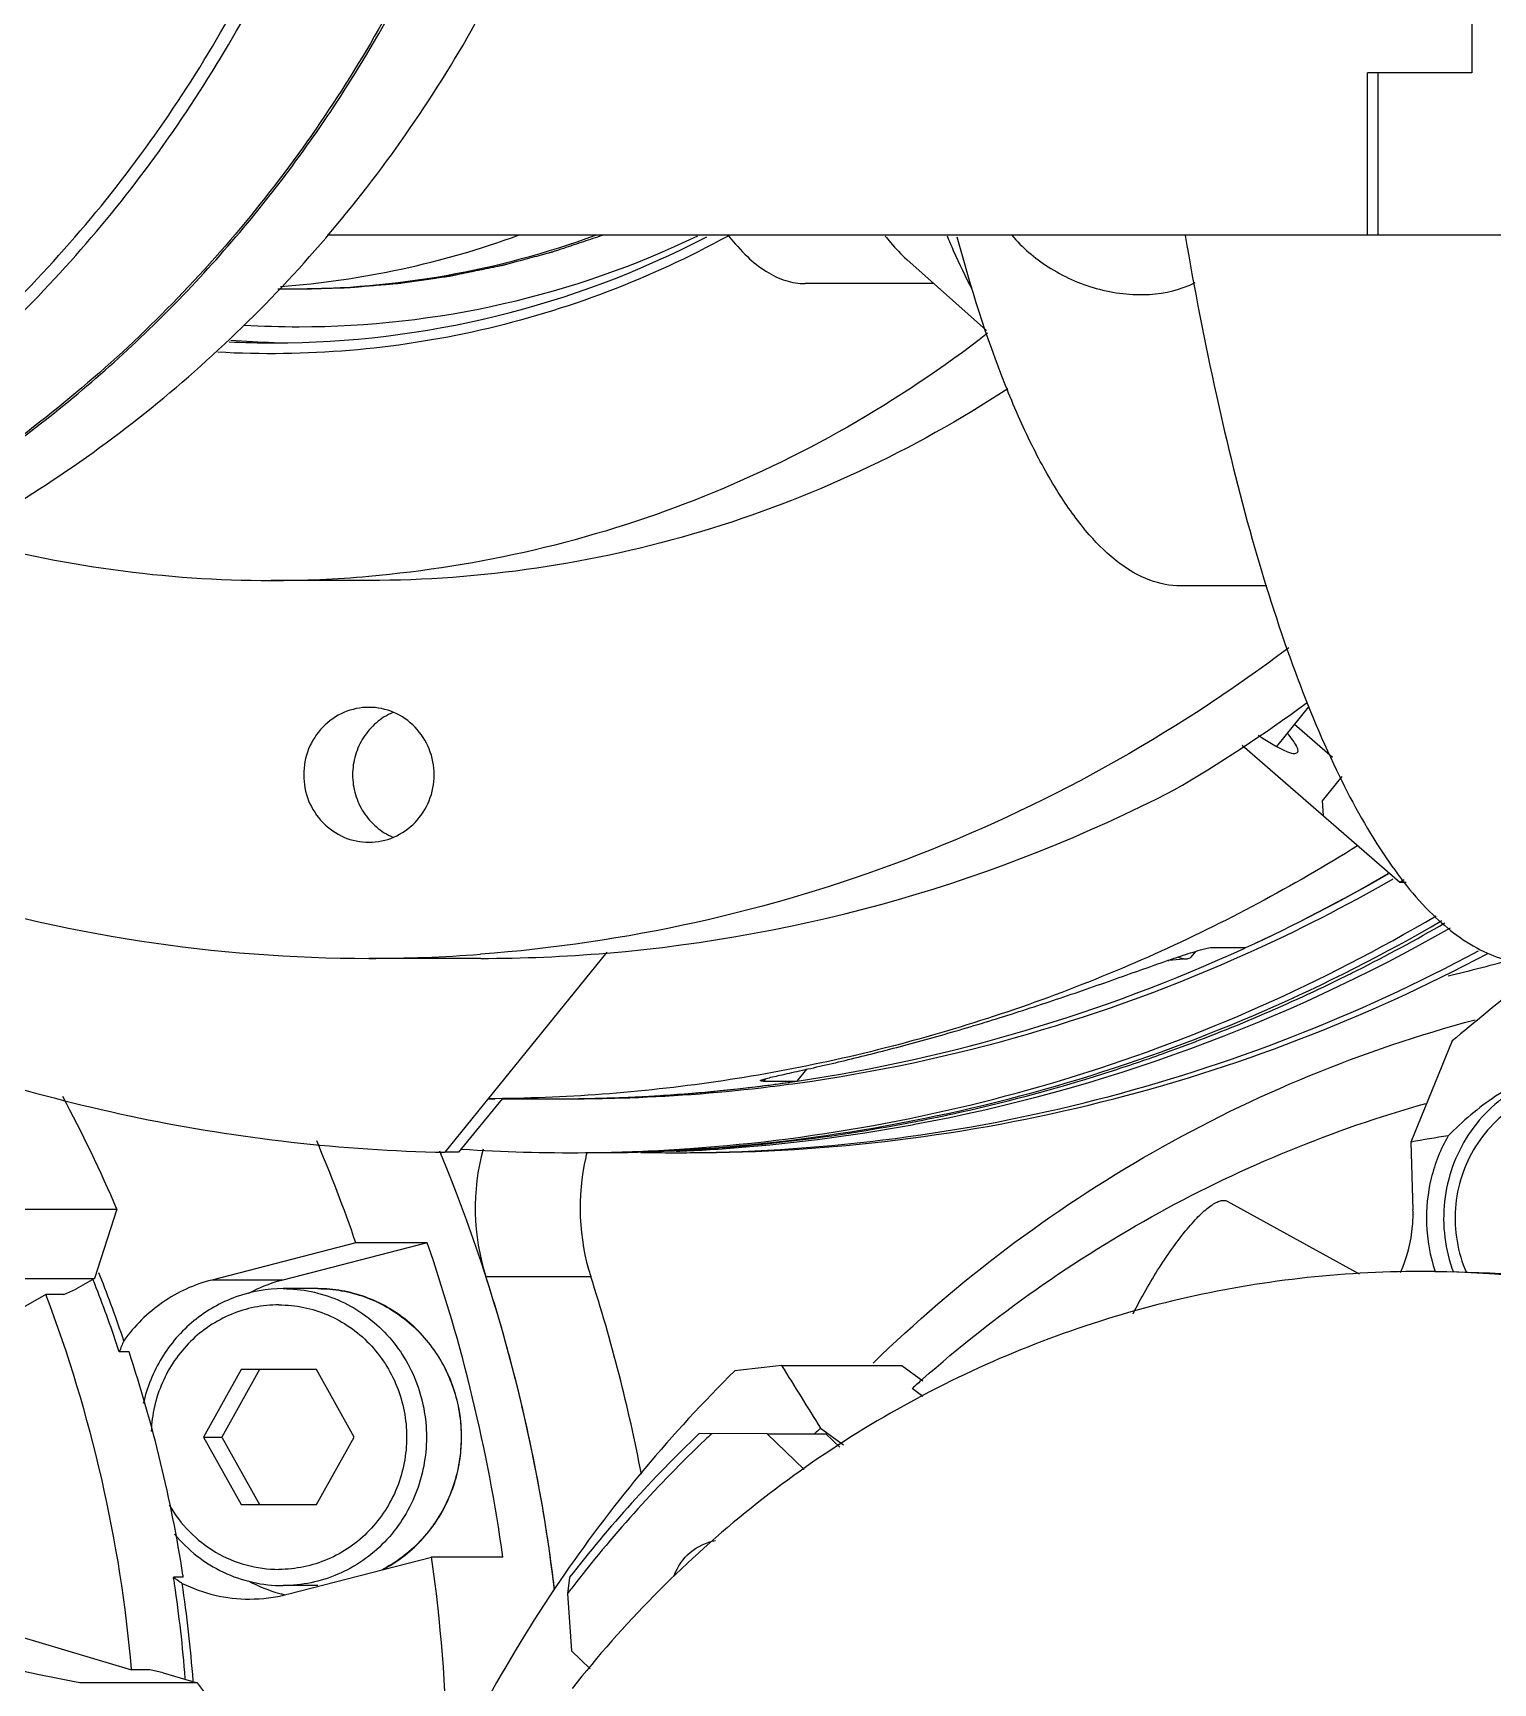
# Model space of a CAD drawing. Header units: millimetres. Extents: x 0 to 841, y 0 to 594.
# Drawn here: x 74.94 to 88.46, y 210.39 to 225.68 of the extents above; entities that cross this region are included whole.
import ezdxf

# ---------------------------------------------------------------- set-up
doc = ezdxf.new("R2010")
doc.units = ezdxf.units.MM
doc.header["$LTSCALE"] = 46.255
doc.layers.get('0').update_dxf_attribs({"linetype": 'CONTINUOUS'})
for name, color, linetype in [('APSF_BLANK_LAYER', 7, 'CONTINUOUS'), ('AXIS', 7, 'CONTINUOUS'), ('NOTE', 7, 'CONTINUOUS')]:
    doc.layers.add(name, color=color, linetype=linetype)
doc.styles.get("Standard").update_dxf_attribs({"font": 'txt', "width": 0.85})
doc.dimstyles.get("Standard").update_dxf_attribs({"dimtxt": 3.5, "dimasz": 3.5, "dimexe": 1.5, "dimexo": 1, "dimtad": 1, "dimtxsty": 'STANDARD', "dimcen": 0.09, "dimadec": 0, "dimazin": 0, "dimtol": 1, "dimtp": 0.01, "dimtm": 0.01, "dimtfac": 1, "dimtofl": 0, "dimtmove": 0, "dimatfit": 3, "dimfxl": 1, "dimtolj": 1, "dimarcsym": 0})

msp = doc.modelspace()

# ---------------------------------------------------------------- linework, layer by layer
at = {"color": 7, "linetype": 'CONTINUOUS'}
for p, q in [((88.259, 238.805), (88.259, 225.305)), ((88.259, 225.305), (87.293, 225.305)), ((87.293, 223.805), (87.293, 225.305)), ((87.389, 225.305), (87.389, 223.805)), ((77.659, 223.805), (91.6, 223.805)), ((77.204, 223.305), (77.334, 223.305)), ((86.361, 220.555), (85.563, 220.555)), ((86.748, 219.436), (86.45, 219.068)), ((86.616, 219.274), (86.97, 218.967)), ((87.591, 217.809), (86.132, 219.077)), ((87.054, 218.79), (86.872, 218.564)), ((86.872, 218.564), (86.884, 218.424)), ((87.651, 217.809), (87.591, 217.809)), ((80.249, 217.161), (78.748, 215.309)), ((85.699, 217.169), (85.656, 217.116)), ((85.856, 217.205), (86.166, 217.205)), ((86.166, 217.205), (86.15, 217.197)), ((85.448, 217.087), (85.453, 217.089)), ((85.623, 217.101), (85.452, 217.086)), ((88.078, 216.341), (87.693, 215.404)), ((81.701, 215.968), (82.012, 215.968)), ((81.971, 215.962), (81.934, 215.957)), ((81.985, 215.964), (81.971, 215.962)), ((82.012, 215.968), (81.985, 215.964)), ((82.012, 215.968), (82.101, 216.078)), ((79.28, 215.805), (78.877, 215.309)), ((79.28, 215.805), (79.862, 215.805)), ((83.077, 215.563), (83.1, 215.568)), ((78.701, 215.324), (78.713, 215.294)), ((81.019, 215.335), (80.989, 215.333)), ((87.693, 215.404), (87.714, 214.776)), ((78.877, 215.309), (78.748, 215.309)), ((74.777, 214.781), (75.713, 214.781)), ((75.713, 214.781), (75.506, 214.141)), ((77.925, 214.471), (76.59, 214.126)), ((78.585, 214.471), (77.25, 214.126)), ((78.585, 214.471), (77.925, 214.471)), ((74.37, 214.141), (75.506, 214.141)), ((75.506, 214.141), (75.332, 214.041)), ((75.557, 214.162), (75.545, 214.194)), ((77.25, 214.126), (76.59, 214.126)), ((79.129, 214.159), (80.1, 214.159)), ((75.053, 213.992), (73.989, 213.382)), ((75.221, 213.992), (75.053, 213.992)), ((75.221, 213.992), (75.332, 214.041)), ((77.572, 214.046), (77.251, 214.046)), ((75.825, 213.461), (75.734, 213.461)), ((81.868, 213.334), (82.981, 213.334)), ((82.981, 213.334), (83.175, 213.193)), ((76.863, 213.296), (76.515, 212.671)), ((77.032, 213.296), (76.683, 212.671)), ((77.56, 213.296), (76.863, 213.296)), ((77.909, 212.671), (77.56, 213.296)), ((83.078, 213.123), (83.176, 213.051)), ((82.229, 212.753), (82.44, 212.6)), ((76.515, 212.671), (76.683, 212.671)), ((76.515, 212.671), (76.863, 212.046)), ((76.683, 212.671), (77.032, 212.046)), ((77.56, 212.046), (77.909, 212.671)), ((81.735, 212.702), (81.104, 212.703)), ((81.735, 212.702), (82.278, 212.702)), ((81.735, 212.702), (82.078, 212.37)), ((82.278, 212.702), (82.406, 212.578)), ((76.863, 212.046), (77.56, 212.046)), ((77.291, 211.216), (78.626, 211.56)), ((79.286, 211.56), (78.626, 211.56)), ((76.327, 211.375), (76.237, 211.375)), ((76.238, 211.367), (76.237, 211.375)), ((79.902, 211.369), (79.886, 211.222)), ((77.572, 211.296), (77.251, 211.296)), ((79.886, 211.222), (79.923, 210.691)), ((74.267, 210.986), (75.848, 210.516)), ((79.923, 210.691), (80.094, 210.526)), ((76.016, 210.516), (75.848, 210.516)), ((76.141, 210.487), (76.016, 210.516)), ((76.141, 210.487), (76.455, 210.394)), ((76.455, 210.394), (75.368, 210.394)), ((76.455, 210.394), (76.804, 209.933))]:
    msp.add_line(p, q, dxfattribs=at)
for centre, radius, start, end in [((76.616, 231.517), 8.212, 274.2671, 290.0521), ((77.332, 231.498), 8.193, 270.015, 290.0685), ((77.166, 231.429), 8.624, 267.2389, 269.9987), ((77.142, 231.318), 10.713, 254.3043, 269.9876), ((79.064, 231.168), 14.064, 274.8363, 297.2477), ((79.687, 231.287), 15.502, 294.7076, 300.2245), ((79.682, 231.298), 15.513, 294.7071, 300.1977), ((79.823, 231.274), 15.487, 294.2625, 299.8499), ((78.931, 231.335), 16.061, 302.6291, 302.8049), ((79.899, 231.084), 15.78, 274.0652, 300.585), ((80.03, 231.078), 15.774, 273.595, 300.2682), ((80.205, 231.123), 15.822, 280.5411, 299.7685), ((79.996, 231.284), 16.002, 296.735, 300.0523), ((79.081, 231.065), 13.96, 270.0019, 274.8026), ((80.881, 231.044), 15.739, 270.518, 298.2067), ((79.765, 231.114), 15.311, 278.4379, 294.6466), ((79.902, 231.087), 15.284, 277.944, 294.2809), ((81.011, 231.04), 15.735, 270.0431, 298.0322), ((85.445, 217.171), 0.0848, 272.1498, 275.1265), ((84.697, 231.104), 14.55, 283.2811, 285.8128), ((80.05, 231.175), 15.88, 289.7836, 296.0994), ((80.019, 231.239), 15.951, 296.0984, 296.7335), ((162.996, 126.064), 117.314, 129.29382, 129.6883), ((80.077, 231.105), 15.805, 287.9209, 289.7781), ((79.791, 230.996), 15.191, 270.4949, 278.4053), ((79.793, 230.98), 15.175, 277.1326, 278.1107), ((79.92, 230.994), 15.189, 276.6502, 277.9241), ((80.097, 231.044), 15.741, 282.5527, 287.9207), ((63.351, 209.481), 13.45, 23.208, 28.1486), ((79.793, 230.959), 15.154, 270.2611, 270.4888), ((79.793, 230.926), 15.121, 270.2611, 270.4885), ((79.791, 230.995), 15.19, 270.4934, 277.132), ((79.923, 230.949), 15.144, 270.0011, 271.7332), ((79.921, 230.989), 15.184, 271.7355, 276.6502), ((80.107, 231.004), 15.699, 279.6198, 282.5498), ((80.243, 230.969), 15.664, 273.9285, 280.4249), ((80.115, 230.958), 15.653, 274.8987, 279.6186), ((63.45, 209.454), 15.32, 19.1151, 22.899), ((79.923, 230.943), 15.638, 266.269, 270.4741), ((81.097, 214.793), 2.067, 164.6795, 197.8598), ((79.923, 230.93), 15.625, 271.1828, 274.0172), ((80.052, 230.933), 15.628, 270.7086, 273.4381), ((80.116, 230.944), 15.639, 270.4727, 273.3171), ((80.245, 230.948), 15.643, 272.3696, 272.8432), ((80.116, 230.953), 15.648, 273.317, 274.897), ((80.245, 230.951), 15.646, 272.8433, 273.9246), ((89.662, 204.471), 11.109, 98.393, 100.2061), ((64.476, 209.427), 15.398, 6.8124, 22.3989), ((79.923, 230.941), 15.636, 270.4741, 271.1829), ((82.06, 214.794), 2.06, 165.7626, 166.8713), ((80.894, 230.938), 15.633, 268.7892, 269.0012), ((80.893, 230.931), 15.626, 269.0012, 270.0005), ((80.893, 230.92), 15.615, 270.0006, 270.4753), ((63.988, 209.416), 15.448, 7.9794, 19.1022), ((63.607, 209.442), 12.776, 18.6901, 21.5202), ((63.588, 209.447), 12.865, 18.6636, 21.5012), ((77.608, 212.746), 1.426, 105.6721, 118.3153), ((77.599, 212.772), 1.398, 104.474, 105.636), ((64.48, 209.431), 15.393, 15.2746, 17.8879), ((65.406, 209.418), 15.44, 10.8611, 17.8822), ((87.787, 204.403), 9.802, 89.2435, 89.9995), ((63.619, 209.447), 12.763, 18.3315, 18.6898), ((77.143, 212.951), 1.498, 155.8365, 160.0973), ((64.433, 209.418), 15.442, 12.9718, 15.2753), ((104.056, 10.624), 203.92, 96.24656, 96.36943), ((295.096, 345.411), 250.82, 211.77485, 211.93106), ((90.655, 203.965), 13.111, 134.6946, 145.4421), ((64.408, 209.413), 15.468, 9.0102, 12.9702), ((89.875, 204.065), 11.573, 131.3495, 131.7118), ((89.476, 203.954), 12.11, 133.7372, 142.2415), ((89.422, 203.974), 11.978, 133.6119, 142.1686), ((89.362, 204.036), 11.891, 133.2088, 133.6064), ((64.384, 209.409), 15.492, 7.1053, 9.0106), ((63.247, 209.405), 15.53, 1.2488, 7.979), ((76.909, 212.221), 1.081, 231.5201, 236.8003), ((63.513, 209.414), 12.874, 8.4744, 8.7284), ((90.859, 203.821), 13.361, 145.4266, 157.0556), ((63.458, 209.406), 12.929, 4.5723, 8.472), ((63.428, 209.406), 13.03, 4.4399, 8.4307), ((76.942, 212.582), 1.411, 243.7329, 269.9397), ((77.607, 212.595), 1.426, 241.5439, 254.3514), ((76.939, 212.579), 1.408, 270.0367, 284.4528), ((77.601, 212.576), 1.405, 254.3836, 255.8231), ((64.383, 209.409), 15.493, 6.8672, 7.1053), ((89.507, 203.904), 12.088, 142.152, 142.7426)]:
    msp.add_arc(centre, radius, start, end, dxfattribs=at)
msp.add_ellipse((82.627, 232.055), major_axis=(5.393, 14.433), ratio=0.722727, start_param=-2.416977, end_param=-2.307095, dxfattribs=at)
for points, knots in [([(68.597, 244.523), (69.349, 244.467), (70.848, 244.208), (72.981, 243.393), (74.931, 242.182), (76.627, 240.616), (78.011, 238.751), (79.036, 236.653), (79.665, 234.395), (79.877, 232.055), (79.665, 229.715), (79.036, 227.457), (78.011, 225.359), (76.627, 223.494), (74.931, 221.928), (72.981, 220.717), (70.848, 219.902), (69.349, 219.643), (68.597, 219.587)], [0, 0, 0, 0, 0.061424, 0.123047, 0.184987, 0.247314, 0.310043, 0.373132, 0.436494, 0.5, 0.563506, 0.626867, 0.689957, 0.752686, 0.815013, 0.876953, 0.938576, 1, 1, 1, 1]), ([(66.399, 219.655), (67.182, 219.655), (68.755, 219.815), (71.018, 220.527), (73.103, 221.683), (74.929, 223.236), (76.426, 225.128), (77.538, 227.284), (78.223, 229.623), (78.454, 232.055), (78.223, 234.487), (77.538, 236.826), (76.426, 238.982), (74.929, 240.874), (73.103, 242.427), (71.018, 243.583), (68.755, 244.295), (67.182, 244.455), (66.399, 244.455)], [0, 0, 0, 0, 0.061433, 0.123029, 0.18493, 0.247223, 0.309939, 0.373043, 0.436442, 0.5, 0.563558, 0.626957, 0.690061, 0.752777, 0.81507, 0.876971, 0.938567, 1, 1, 1, 1]), ([(66.425, 219.555), (67.187, 219.555), (68.718, 219.706), (70.926, 220.375), (72.973, 221.464), (74.784, 222.931), (76.295, 224.725), (77.452, 226.781), (78.214, 229.025), (78.554, 231.376), (78.46, 233.752), (77.937, 236.068), (77.001, 238.24), (75.686, 240.192), (74.039, 241.853), (72.118, 243.163), (69.993, 244.076), (68.486, 244.397), (67.728, 244.482)], [0, 0, 0, 0, 0.061394, 0.122939, 0.184771, 0.246975, 0.309587, 0.372584, 0.435888, 0.499381, 0.562916, 0.626344, 0.689529, 0.752367, 0.814803, 0.87684, 0.938536, 1, 1, 1, 1]), ([(85.563, 220.555), (85.466, 220.555), (85.26, 220.596), (84.97, 220.767), (84.692, 221.039), (84.425, 221.409), (84.168, 221.875), (83.823, 222.665), (83.619, 223.32), (83.494, 223.785)], [0, 0, 0, 0, 0.071976, 0.15237, 0.247098, 0.359469, 0.490947, 0.641875, 1, 1, 1, 1]), ([(83.999, 223.802), (84.096, 223.689), (84.336, 223.483), (84.702, 223.319), (85.026, 223.255), (85.338, 223.245), (85.567, 223.297), (85.696, 223.364)], [0, 0, 0, 0, 0.238766, 0.500081, 0.635031, 0.766487, 1, 1, 1, 1]), ([(85.605, 223.799), (85.69, 223.303), (85.872, 222.36), (86.199, 221.032), (86.566, 219.871), (86.965, 218.891), (87.393, 218.107), (87.843, 217.525), (88.262, 217.2), (88.601, 217.075), (88.766, 217.055), (88.847, 217.055)], [0, 0, 0, 0, 0.192063, 0.36692, 0.522505, 0.657304, 0.770589, 0.862882, 0.93696, 0.969271, 1, 1, 1, 1]), ([(69.999, 219.641), (71.171, 218.827), (73.766, 217.545), (76.628, 217.105), (78.046, 217.105)], [0, 0, 0, 0, 0.501446, 1, 1, 1, 1]), ([(68.34, 219.529), (69.048, 218.878), (70.579, 217.702), (73.144, 216.38), (75.895, 215.544), (77.798, 215.329), (78.748, 215.309)], [0, 0, 0, 0, 0.251715, 0.502049, 0.751318, 1, 1, 1, 1]), ([(78.268, 219.382), (78.213, 219.359), (78.109, 219.294), (77.989, 219.156), (77.913, 218.989), (77.886, 218.805), (77.913, 218.621), (77.989, 218.454), (78.109, 218.316), (78.213, 218.251), (78.268, 218.228)], [0, 0, 0, 0, 0.123332, 0.247894, 0.373604, 0.5, 0.626396, 0.752106, 0.876668, 1, 1, 1, 1]), ([(85.453, 217.089), (85.475, 217.096), (85.557, 217.125), (85.64, 217.152), (85.701, 217.17)], [0, 0, 0, 0, 0.269815, 1, 1, 1, 1]), ([(85.701, 217.17), (85.732, 217.18), (85.783, 217.193), (85.835, 217.205), (85.856, 217.205)], [0, 0, 0, 0, 0.610782, 1, 1, 1, 1]), ([(81.673, 215.974), (81.674, 215.975), (81.68, 215.978), (81.691, 215.982), (81.707, 215.987), (81.738, 215.996), (81.788, 216.008), (81.859, 216.024), (81.943, 216.043), (82.037, 216.064), (82.14, 216.087), (82.29, 216.121), (82.49, 216.168), (82.741, 216.23), (83.003, 216.298), (83.272, 216.372), (83.546, 216.451), (83.916, 216.563), (84.378, 216.712), (84.919, 216.899), (85.275, 217.027), (85.448, 217.087)], [0, 0, 0, 0, 0.001635, 0.004657, 0.009026, 0.014662, 0.029368, 0.048033, 0.069981, 0.094631, 0.121504, 0.150214, 0.211934, 0.277915, 0.346893, 0.417981, 0.49054, 0.564079, 0.7125, 0.85997, 1, 1, 1, 1]), ([(85.539, 217.116), (85.554, 217.111), (85.582, 217.103), (85.611, 217.1), (85.623, 217.101)], [0, 0, 0, 0, 0.572952, 1, 1, 1, 1]), ([(85.623, 217.101), (85.63, 217.102), (85.642, 217.104), (85.652, 217.112), (85.656, 217.116)], [0, 0, 0, 0, 0.548169, 1, 1, 1, 1]), ([(82.714, 213.356), (83.489, 214.111), (85.231, 215.428), (87.251, 216.259), (88.289, 216.536)], [0, 0, 0, 0, 0.50185, 1, 1, 1, 1]), ([(89.567, 216.198), (89.405, 216.198), (89.017, 216.129), (88.494, 215.867), (88.173, 215.597), (88.04, 215.461)], [0, 0, 0, 0, 0.280207, 0.670298, 1, 1, 1, 1]), ([(81.701, 215.968), (81.696, 215.968), (81.689, 215.968), (81.68, 215.969), (81.675, 215.97), (81.672, 215.971), (81.672, 215.973), (81.673, 215.974)], [0, 0, 0, 0, 0.454452, 0.760295, 0.858855, 0.923877, 1, 1, 1, 1]), ([(89.326, 216.073), (89.219, 216.073), (89.003, 216.046), (88.699, 215.926), (88.432, 215.733), (88.218, 215.48), (88.069, 215.182), (87.994, 214.855), (87.996, 214.519), (88.05, 214.301), (88.089, 214.198)], [0, 0, 0, 0, 0.122522, 0.245524, 0.3694, 0.494309, 0.620179, 0.746721, 0.873491, 1, 1, 1, 1]), ([(89.287, 215.923), (89.189, 215.923), (88.992, 215.898), (88.715, 215.785), (88.474, 215.605), (88.283, 215.369), (88.154, 215.092), (88.095, 214.791), (88.11, 214.485), (88.168, 214.288), (88.209, 214.195)], [0, 0, 0, 0, 0.122497, 0.245497, 0.369409, 0.494383, 0.620321, 0.746895, 0.873626, 1, 1, 1, 1]), ([(87.598, 214.195), (87.66, 214.33), (87.711, 214.528), (87.716, 214.726), (87.714, 214.776)], [0, 0, 0, 0, 0.748804, 1, 1, 1, 1]), ([(76.59, 214.126), (76.428, 214.085), (76.117, 213.942), (75.874, 213.701), (75.776, 213.564)], [0, 0, 0, 0, 0.497265, 1, 1, 1, 1]), ([(87.787, 214.205), (87.039, 214.205), (85.535, 214.032), (83.396, 213.266), (81.473, 212.033), (80.4, 210.942), (79.929, 210.344)], [0, 0, 0, 0, 0.248151, 0.497138, 0.747628, 1, 1, 1, 1]), ([(87.916, 214.205), (88.46, 214.205), (89.55, 214.114), (91.141, 213.708), (92.648, 213.044), (94.032, 212.138), (95.259, 211.014), (96.295, 209.702), (97.114, 208.236), (97.502, 207.181), (97.653, 206.642)], [0, 0, 0, 0, 0.123299, 0.246822, 0.370768, 0.495293, 0.620491, 0.746383, 0.872924, 1, 1, 1, 1]), ([(97.807, 205.326), (97.716, 205.931), (97.431, 207.126), (96.707, 208.814), (95.71, 210.346), (94.469, 211.675), (93.023, 212.761), (91.415, 213.568), (89.696, 214.072), (88.508, 214.196), (87.916, 214.204)], [0, 0, 0, 0, 0.12713, 0.253802, 0.379838, 0.505135, 0.629682, 0.753555, 0.876919, 1, 1, 1, 1]), ([(77.251, 214.046), (77.103, 214.046), (76.803, 213.993), (76.407, 213.766), (76.106, 213.418), (75.99, 213.131), (75.957, 212.982)], [0, 0, 0, 0, 0.246607, 0.495016, 0.746224, 1, 1, 1, 1]), ([(77.251, 214.046), (77.338, 214.046), (77.512, 214.028), (77.763, 213.949), (77.994, 213.821), (78.197, 213.649), (78.363, 213.439), (78.527, 213.121), (78.613, 212.671), (78.527, 212.221), (78.363, 211.903), (78.197, 211.693), (77.994, 211.521), (77.763, 211.393), (77.512, 211.314), (77.338, 211.296), (77.251, 211.296)], [0, 0, 0, 0, 0.061506, 0.123172, 0.185144, 0.247508, 0.310296, 0.373472, 0.5, 0.626528, 0.689704, 0.752492, 0.814856, 0.876828, 0.938494, 1, 1, 1, 1]), ([(78.168, 211.441), (78.235, 211.476), (78.363, 211.556), (78.532, 211.708), (78.674, 211.886), (78.822, 212.153), (78.922, 212.528), (78.898, 212.915), (78.806, 213.207), (78.702, 213.411), (78.567, 213.595), (78.404, 213.753), (78.217, 213.881), (78.013, 213.975), (77.796, 214.033), (77.647, 214.046), (77.572, 214.046)], [0, 0, 0, 0, 0.061996, 0.124284, 0.186875, 0.249751, 0.375708, 0.501908, 0.565061, 0.627996, 0.690656, 0.753013, 0.815073, 0.876876, 0.938487, 1, 1, 1, 1]), ([(77.572, 214.046), (77.646, 214.046), (77.795, 214.033), (78.011, 213.975), (78.215, 213.881), (78.463, 213.711), (78.716, 213.42), (78.861, 213.062), (78.904, 212.758), (78.899, 212.528), (78.858, 212.301), (78.755, 212.013), (78.542, 211.694), (78.297, 211.508), (78.164, 211.44)], [0, 0, 0, 0, 0.061375, 0.122869, 0.184591, 0.24662, 0.371308, 0.497269, 0.560747, 0.624269, 0.687719, 0.750984, 0.876201, 1, 1, 1, 1]), ([(77.212, 213.896), (77.137, 213.896), (76.986, 213.881), (76.768, 213.814), (76.566, 213.706), (76.388, 213.561), (76.24, 213.383), (76.127, 213.179), (76.054, 212.957), (76.033, 212.802), (76.03, 212.724)], [0, 0, 0, 0, 0.122928, 0.24616, 0.369974, 0.49454, 0.619929, 0.74609, 0.872862, 1, 1, 1, 1]), ([(77.212, 213.896), (77.289, 213.896), (77.445, 213.88), (77.668, 213.81), (77.874, 213.696), (78.055, 213.542), (78.202, 213.355), (78.349, 213.072), (78.426, 212.671), (78.349, 212.27), (78.202, 211.987), (78.055, 211.8), (77.874, 211.646), (77.668, 211.532), (77.445, 211.462), (77.289, 211.446), (77.212, 211.446)], [0, 0, 0, 0, 0.061506, 0.123172, 0.185144, 0.247508, 0.310296, 0.373472, 0.5, 0.626528, 0.689704, 0.752492, 0.814856, 0.876828, 0.938494, 1, 1, 1, 1]), ([(76.195, 212.045), (76.247, 211.955), (76.373, 211.788), (76.619, 211.595), (76.905, 211.474), (77.11, 211.446), (77.212, 211.446)], [0, 0, 0, 0, 0.252922, 0.503612, 0.752357, 1, 1, 1, 1]), ([(76.246, 211.772), (76.308, 211.698), (76.447, 211.563), (76.693, 211.411), (76.965, 211.317), (77.156, 211.296), (77.251, 211.296)], [0, 0, 0, 0, 0.252257, 0.50272, 0.751743, 1, 1, 1, 1]), ([(75.368, 210.394), (75.243, 210.419), (74.742, 210.522), (74.241, 210.624), (73.865, 210.702)], [0, 0, 0, 0, 0.249503, 1, 1, 1, 1])]:
    msp.add_open_spline(points, degree=3, knots=knots, dxfattribs=at)
at = {"color": 40, "linetype": 'CONTINUOUS'}
msp.add_open_spline([(77.385, 223.305), (77.444, 223.307), (77.533, 223.309), (77.636, 223.312), (77.695, 223.313), (77.739, 223.315), (77.776, 223.316), (77.806, 223.316), (77.824, 223.317), (77.839, 223.317), (77.848, 223.318), (77.854, 223.318), (77.858, 223.318), (77.862, 223.318), (77.866, 223.319), (77.877, 223.32), (77.894, 223.321), (77.916, 223.323), (77.938, 223.325), (77.967, 223.327), (78.019, 223.332), (78.092, 223.338), (78.166, 223.344), (78.217, 223.349), (78.247, 223.351), (78.269, 223.353), (78.291, 223.355), (78.307, 223.356), (78.318, 223.357), (78.323, 223.358), (78.327, 223.358), (78.33, 223.358), (78.337, 223.359), (78.346, 223.361), (78.36, 223.363), (78.379, 223.365), (78.408, 223.37), (78.444, 223.375), (78.488, 223.381), (78.532, 223.387), (78.576, 223.394), (78.62, 223.4), (78.664, 223.406), (78.7, 223.412), (78.729, 223.416), (78.748, 223.418), (78.762, 223.42), (78.773, 223.422), (78.782, 223.423), (78.789, 223.424), (78.792, 223.425), (78.795, 223.425), (78.798, 223.426), (78.802, 223.427), (78.809, 223.428), (78.818, 223.43), (78.83, 223.432), (78.845, 223.435), (78.864, 223.439), (78.895, 223.446), (78.933, 223.454), (78.98, 223.463), (79.026, 223.473), (79.072, 223.482), (79.118, 223.491), (79.164, 223.501), (79.202, 223.509), (79.233, 223.515), (79.252, 223.519), (79.268, 223.522), (79.277, 223.524), (79.284, 223.526), (79.288, 223.526), (79.291, 223.527), (79.296, 223.528), (79.303, 223.53), (79.312, 223.533), (79.326, 223.537), (79.344, 223.541), (79.366, 223.547), (79.394, 223.555), (79.444, 223.568), (79.515, 223.587), (79.587, 223.606), (79.637, 223.62), (79.665, 223.627), (79.687, 223.633), (79.705, 223.638), (79.719, 223.642), (79.728, 223.644), (79.735, 223.646), (79.739, 223.647), (79.743, 223.648), (79.747, 223.649), (79.753, 223.652), (79.762, 223.655), (79.777, 223.659), (79.795, 223.665), (79.824, 223.675), (79.861, 223.687), (79.904, 223.702), (79.963, 223.721), (80.035, 223.745), (80.123, 223.774), (80.181, 223.794), (80.21, 223.803)], degree=3, knots=[0, 0, 0, 0, 0.0625, 0.09375, 0.109375, 0.125, 0.140625, 0.148438, 0.15625, 0.160156, 0.164062, 0.166016, 0.166992, 0.167969, 0.169922, 0.171875, 0.179688, 0.1875, 0.195312, 0.203125, 0.21875, 0.25, 0.28125, 0.296875, 0.304688, 0.3125, 0.320312, 0.328125, 0.330078, 0.332031, 0.333008, 0.333984, 0.335938, 0.339844, 0.34375, 0.351562, 0.359375, 0.375, 0.390625, 0.40625, 0.421875, 0.4375, 0.453125, 0.46875, 0.476562, 0.484375, 0.488281, 0.492188, 0.496094, 0.498047, 0.499023, 0.5, 0.500977, 0.501953, 0.503906, 0.507812, 0.511719, 0.515625, 0.523438, 0.53125, 0.546875, 0.5625, 0.578125, 0.59375, 0.609375, 0.625, 0.640625, 0.648438, 0.65625, 0.660156, 0.664062, 0.666016, 0.666992, 0.667969, 0.669922, 0.671875, 0.675781, 0.679688, 0.6875, 0.695312, 0.703125, 0.71875, 0.75, 0.78125, 0.796875, 0.804688, 0.8125, 0.820312, 0.824219, 0.828125, 0.830078, 0.832031, 0.833008, 0.833984, 0.835938, 0.839844, 0.84375, 0.851562, 0.859375, 0.875, 0.890625, 0.90625, 0.9375, 0.96875, 1, 1, 1, 1], dxfattribs=at)
at = {"color": 7, "linetype": 'CONTINUOUS'}
msp.add_open_spline([(80.054, 215.262), (79.971, 214.904), (79.987, 214.509), (80.1, 214.159)], degree=3, dxfattribs=at)
at = {"layer": 'APSF_BLANK_LAYER', "color": 7, "linetype": 'CONTINUOUS'}
for centre, radius, start, end in [((77.394, 231.494), 8.539, 270.0316, 295.6657), ((77.399, 231.449), 8.494, 266.5592, 269.9989), ((77.439, 231.458), 8.653, 265.5395, 268.2005)]:
    msp.add_arc(centre, radius, start, end, dxfattribs=at)
at = {"layer": 'AXIS', "color": 7, "linetype": 'CONTINUOUS'}
for p, q in [((81.38, 223.799), (81.366, 223.792)), ((83.765, 222.92), (83.027, 223.578)), ((83.277, 223.355), (82.085, 223.355)), ((78.046, 220.605), (77.14, 220.605)), ((86.619, 219.002), (86.645, 219.011)), ((79.081, 217.105), (78.046, 217.105)), ((81.719, 215.99), (81.701, 215.968)), ((79.15, 215.805), (79.211, 215.805)), ((79.28, 215.805), (79.862, 215.805)), ((85.993, 214.856), (87.217, 214.182)), ((76.327, 211.375), (76.325, 211.391)), ((75.848, 210.516), (75.847, 210.521))]:
    msp.add_line(p, q, dxfattribs=at)
for centre, radius, start, end in [((77.16, 231.492), 8.687, 270.0386, 297.5238), ((77.14, 231.298), 10.693, 270.0024, 274.852), ((78.046, 231.064), 13.959, 270.0016, 274.2483), ((89.393, 214.699), 1.554, 181.9592, 198.4891), ((63.015, 209.411), 12.881, 4.9403, 20.8349), ((63.605, 209.415), 12.872, 8.8342, 18.3211), ((91.262, 204.065), 12.207, 131.5066, 132.0981)]:
    msp.add_arc(centre, radius, start, end, dxfattribs=at)
for points, knots in [([(68.599, 219.555), (69.388, 219.555), (70.974, 219.717), (73.255, 220.434), (75.357, 221.599), (77.198, 223.165), (78.707, 225.072), (79.828, 227.246), (80.518, 229.604), (80.751, 232.055), (80.518, 234.506), (79.828, 236.864), (78.707, 239.038), (77.198, 240.945), (75.357, 242.511), (73.255, 243.676), (70.974, 244.393), (69.388, 244.555), (68.599, 244.555)], [0, 0, 0, 0, 0.061433, 0.123031, 0.184931, 0.247224, 0.30994, 0.373043, 0.436442, 0.5, 0.563558, 0.626957, 0.69006, 0.752776, 0.815069, 0.876969, 0.938567, 1, 1, 1, 1]), ([(72.538, 220.576), (73.077, 220.817), (74.121, 221.38), (75.549, 222.448), (76.812, 223.718), (78.241, 225.647), (79.492, 228.429), (80.003, 232.055), (79.492, 235.682), (78.241, 238.464), (76.811, 240.392), (75.548, 241.663), (74.12, 242.731), (73.076, 243.294), (72.538, 243.534)], [0, 0, 0, 0, 0.061622, 0.123526, 0.185739, 0.248262, 0.373797, 0.5, 0.626204, 0.751739, 0.814261, 0.876474, 0.938378, 1, 1, 1, 1]), ([(81.366, 223.792), (80.651, 223.4), (79.106, 222.81), (77.458, 222.673), (76.646, 222.719)], [0, 0, 0, 0, 0.501002, 1, 1, 1, 1]), ([(81.378, 223.795), (81.431, 223.728), (81.538, 223.607), (81.715, 223.464), (81.898, 223.375), (82.025, 223.355), (82.085, 223.355)], [0, 0, 0, 0, 0.299955, 0.559943, 0.788743, 1, 1, 1, 1]), ([(82.827, 223.795), (82.843, 223.775), (82.905, 223.698), (82.973, 223.626), (83.027, 223.578)], [0, 0, 0, 0, 0.26585, 1, 1, 1, 1]), ([(83.4, 223.796), (83.419, 223.751), (83.491, 223.582), (83.57, 223.416), (83.633, 223.296)], [0, 0, 0, 0, 0.263671, 1, 1, 1, 1]), ([(83.775, 222.894), (82.954, 222.256), (81.126, 221.211), (79.074, 220.731), (78.044, 220.643)], [0, 0, 0, 0, 0.501629, 1, 1, 1, 1]), ([(83.961, 222.38), (83.088, 221.808), (81.175, 220.912), (79.083, 220.605), (78.046, 220.605)], [0, 0, 0, 0, 0.501328, 1, 1, 1, 1]), ([(86.564, 219.982), (85.485, 219.167), (83.093, 217.837), (80.42, 217.243), (79.08, 217.143)], [0, 0, 0, 0, 0.501582, 1, 1, 1, 1]), ([(78.046, 219.43), (77.967, 219.43), (77.808, 219.397), (77.607, 219.257), (77.473, 219.05), (77.442, 218.886), (77.442, 218.805)], [0, 0, 0, 0, 0.245984, 0.494339, 0.745984, 1, 1, 1, 1]), ([(78.65, 218.805), (78.65, 218.886), (78.619, 219.05), (78.485, 219.257), (78.284, 219.397), (78.125, 219.43), (78.046, 219.43)], [0, 0, 0, 0, 0.254016, 0.505661, 0.754016, 1, 1, 1, 1]), ([(86.281, 219.173), (86.296, 219.162), (86.351, 219.125), (86.408, 219.09), (86.451, 219.067)], [0, 0, 0, 0, 0.273361, 1, 1, 1, 1]), ([(86.645, 219.011), (86.65, 219.018), (86.651, 219.034), (86.644, 219.055), (86.629, 219.086), (86.598, 219.132), (86.568, 219.169), (86.55, 219.19)], [0, 0, 0, 0, 0.118347, 0.206318, 0.317714, 0.612711, 1, 1, 1, 1]), ([(86.451, 219.067), (86.483, 219.049), (86.529, 219.026), (86.586, 219.006), (86.609, 219.002), (86.619, 219.002)], [0, 0, 0, 0, 0.615085, 0.836926, 1, 1, 1, 1]), ([(77.442, 218.805), (77.442, 218.724), (77.473, 218.56), (77.607, 218.353), (77.808, 218.213), (77.967, 218.18), (78.046, 218.18)], [0, 0, 0, 0, 0.254016, 0.505661, 0.754016, 1, 1, 1, 1]), ([(78.046, 218.18), (78.125, 218.18), (78.284, 218.213), (78.485, 218.353), (78.619, 218.56), (78.65, 218.724), (78.65, 218.805)], [0, 0, 0, 0, 0.245984, 0.494339, 0.745984, 1, 1, 1, 1]), ([(87.201, 218.148), (86.599, 217.771), (85.344, 217.101), (83.345, 216.365), (81.268, 215.914), (79.855, 215.808), (79.15, 215.805)], [0, 0, 0, 0, 0.251051, 0.501226, 0.750776, 1, 1, 1, 1]), ([(83.172, 213.207), (83.842, 213.799), (85.312, 214.837), (86.977, 215.52), (87.832, 215.762)], [0, 0, 0, 0, 0.501595, 1, 1, 1, 1]), ([(88.04, 215.461), (87.97, 215.339), (87.864, 215.073), (87.835, 214.787), (87.839, 214.646)], [0, 0, 0, 0, 0.49887, 1, 1, 1, 1]), ([(85.123, 213.813), (85.16, 213.887), (85.238, 214.032), (85.362, 214.239), (85.489, 214.428), (85.597, 214.569), (85.681, 214.666), (85.738, 214.726), (85.792, 214.776), (85.842, 214.815), (85.887, 214.843), (85.927, 214.86), (85.963, 214.866), (85.984, 214.86), (85.993, 214.856)], [0, 0, 0, 0, 0.176577, 0.351111, 0.515917, 0.663857, 0.729545, 0.788827, 0.841194, 0.886298, 0.924033, 0.95468, 0.979241, 1, 1, 1, 1]), ([(80.873, 211.389), (80.903, 211.471), (81.005, 211.621), (81.171, 211.698), (81.255, 211.713)], [0, 0, 0, 0, 0.504264, 1, 1, 1, 1])]:
    msp.add_open_spline(points, degree=3, knots=knots, dxfattribs=at)

# ---------------------------------------------------------------- leaders
at = {"layer": 'NOTE', "color": 2, "linetype": 'CONTINUOUS'}
msp.add_leader([(60.485, 209.727), (73.125, 151.168), (79.125, 151.168)], dimstyle='STANDARD', override={"dimtad": 0, "dimldrblk": 'DOT'}, dxfattribs=at)

doc.saveas('drawing.dxf')
